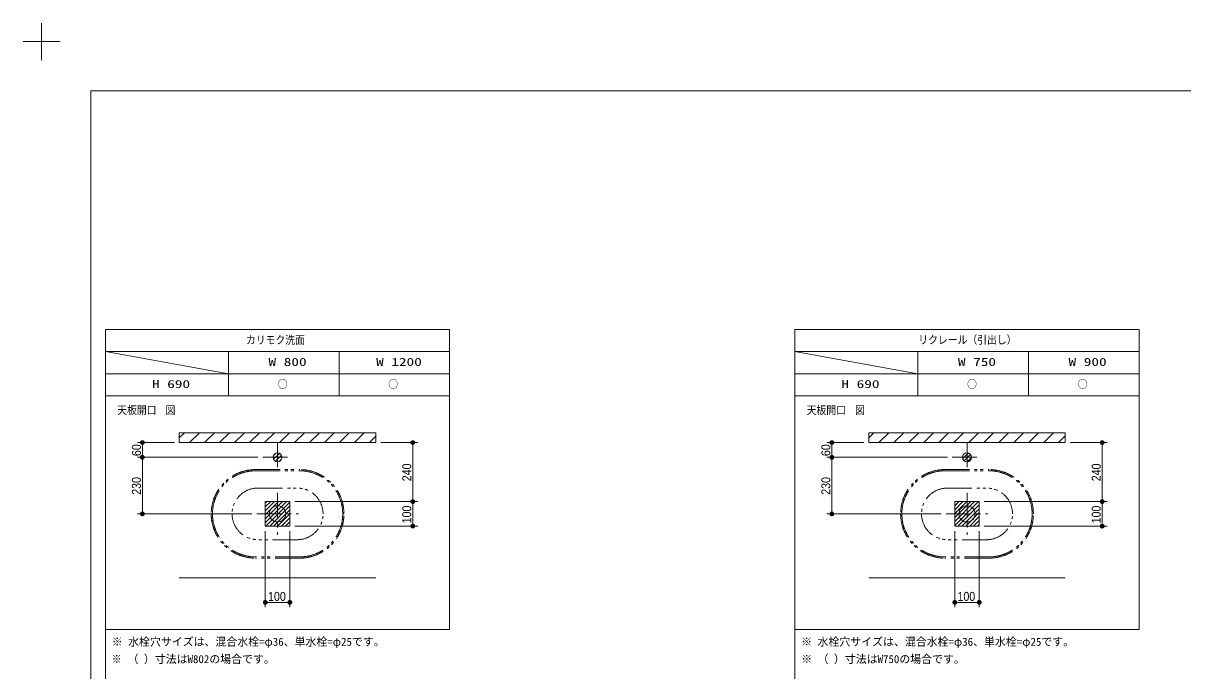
# Model space of a CAD drawing. Units: millimetres, scale not verified. Extents: x -6062 to 6062, y -3045 to 3045.
# Drawn here: x -6062 to -1344, y 412 to 3045 of the extents above; entities that cross this region are included whole.
import ezdxf
from ezdxf.enums import TextEntityAlignment as Align

# ---------------------------------------------------------------- set-up
doc = ezdxf.new("R2010")
doc.units = ezdxf.units.MM
doc.header["$LTSCALE"] = 20
doc.linetypes.add('CHAIN1', pattern=[8, 5, -1, 1, -1])
doc.linetypes.add('DOUBLE_CHAIN1', pattern=[8.8, 5, -1, 0.6, -0.6, 0.6, -1])
for name, color, linetype, lineweight in [('0-0_1図面枠', 7, 'Continuous', 9), ('0-2_2寸法-1', 7, 'Continuous', 9), ('0-3_0', 7, 'Continuous', 9), ('0-7_3一般', 7, 'Continuous', 9)]:
    doc.layers.add(name, color=color, linetype=linetype, lineweight=lineweight)
doc.styles.add('ＭＳ ゴシック', font='')
doc.styles.add('ＭＳ Ｐゴシック', font='')
doc.styles.get('ＭＳ ゴシック').set_extended_font_data('MS Gothic')
doc.styles.get('ＭＳ Ｐゴシック').set_extended_font_data('MS PGothic')

# ---------------------------------------------------------------- blocks, each defined once
blk = doc.blocks.new('グループ')
at = {"layer": '0-0_1図面枠'}
for p, q in [((-84000, 57900), (-84000, 60900)), ((-85500, 59400), (-82500, 59400))]:
    blk.add_line(p, q, dxfattribs=at)
blk = doc.blocks.new('グループ-2')
at = {"layer": '0-0_1図面枠'}
blk.add_lwpolyline([(-80000, 55400), (80000, 55400), (80000, -55400), (-80000, -55400)], close=True, dxfattribs=at)
blk = doc.blocks.new('図面枠')
at = {"layer": '0-0_1図面枠'}
for name in ['グループ', 'グループ-2']:
    blk.add_blockref(name, (0, 0), dxfattribs=at)
blk = doc.blocks.new('_Dot')
at = {"layer": '0-3_0'}
for p, q in [((-10, 0), (-20, 0)), ((9.78, 2), (-9.78, 2)), ((7.99, 6), (-7.99, 6)), ((9.16, -3.98), (-9.16, -3.98)), ((6, -7.98), (-6, -7.98))]:
    blk.add_line(p, q, dxfattribs=at)
for points in [[(10, 0), (9.92, 1.25), (9.69, 2.49), (9.3, 3.68), (8.76, 4.82), (8.09, 5.88), (7.29, 6.85), (6.37, 7.71), (5.36, 8.44), (4.26, 9.05), (3.09, 9.51), (1.87, 9.82), (0.63, 9.98), (-0.63, 9.98), (-1.87, 9.82), (-3.09, 9.51), (-4.26, 9.05), (-5.36, 8.44), (-6.37, 7.71), (-7.29, 6.85), (-8.09, 5.88), (-8.76, 4.82), (-9.3, 3.68), (-9.69, 2.49), (-9.92, 1.25), (-10, 0), (0, 0)], [(-10, 0), (-9.92, -1.25), (-9.69, -2.49), (-9.3, -3.68), (-8.76, -4.82), (-8.09, -5.88), (-7.29, -6.85), (-6.37, -7.71), (-5.36, -8.44), (-4.26, -9.05), (-3.09, -9.51), (-1.87, -9.82), (-0.63, -9.98), (0.63, -9.98), (1.87, -9.82), (3.09, -9.51), (4.26, -9.05), (5.36, -8.44), (6.37, -7.71), (7.29, -6.85), (8.09, -5.88), (8.76, -4.82), (9.3, -3.68), (9.69, -2.49), (9.92, -1.25), (10, 0), (0, 0)]]:
    blk.add_lwpolyline(points, close=True, dxfattribs=at)
blk = doc.blocks.new('グループ-18')
at = {"layer": '0-0_1図面枠'}
for p, q in [((-78800, 36000), (-78800, -48600)), ((-22700, 36000), (-22700, -48600)), ((-50800, 34200), (-78800, 34200)), ((-78800, 34200), (-68800, 32400)), ((-68800, 30600), (-68800, 34200)), ((-59800, 30600), (-59800, 34200)), ((5300, 34200), (-22700, 34200)), ((-22700, 34200), (-12700, 32400)), ((-12700, 30600), (-12700, 34200)), ((-3700, 30600), (-3700, 34200)), ((-78800, 32400), (-50800, 32400)), ((-22700, 32400), (5300, 32400))]:
    blk.add_line(p, q, dxfattribs=at)
for points in [[(-78800, 36000), (-50800, 36000), (-50800, 30600), (-78800, 30600)], [(-22700, 36000), (5300, 36000), (5300, 30600), (-22700, 30600)], [(-78800, 30600), (-50800, 30600), (-50800, 11600), (-78800, 11600)], [(-22700, 30600), (5300, 30600), (5300, 11600), (-22700, 11600)]]:
    blk.add_lwpolyline(points, close=True, dxfattribs=at)

msp = doc.modelspace()

# ---------------------------------------------------------------- linework, layer by layer
at = {"layer": '0-2_2寸法-1'}
for p, q in [((-5447.5, 1340), (-5597.5, 1340)), ((-5577.5, 1295.01), (-5577.5, 1324.99)), ((-4607.5, 1340), (-4457.5, 1340)), ((-4477.5, 1115.01), (-4477.5, 1324.99)), ((-2642.5, 1340), (-2792.5, 1340)), ((-2772.5, 1295.01), (-2772.5, 1324.99)), ((-1802.5, 1340), (-1652.5, 1340)), ((-1672.5, 1115.01), (-1672.5, 1324.99)), ((-5107.5, 1280), (-5597.5, 1280)), ((-5107.5, 1280), (-5597.5, 1280)), ((-2302.5, 1280), (-2792.5, 1280)), ((-2302.5, 1280), (-2792.5, 1280)), ((-5577.5, 1264.99), (-5577.5, 1065.01)), ((-2772.5, 1264.99), (-2772.5, 1065.01)), ((-4957.5, 1100), (-4457.5, 1100)), ((-4957.5, 1100), (-4457.5, 1100)), ((-2152.5, 1100), (-1652.5, 1100)), ((-2152.5, 1100), (-1652.5, 1100)), ((-5132.5, 1050), (-5597.5, 1050)), ((-4477.5, 1015.01), (-4477.5, 1084.99)), ((-2327.5, 1050), (-2792.5, 1050)), ((-1672.5, 1015.01), (-1672.5, 1084.99)), ((-4957.5, 1000), (-4457.5, 1000)), ((-2152.5, 1000), (-1652.5, 1000)), ((-5077.5, 980), (-5077.5, 670)), ((-4977.5, 980), (-4977.5, 670)), ((-2272.5, 980), (-2272.5, 670)), ((-2172.5, 980), (-2172.5, 670)), ((-4992.51, 690), (-5062.49, 690)), ((-2187.51, 690), (-2257.49, 690))]:
    msp.add_line(p, q, dxfattribs=at)
at = {"layer": '0-7_3一般'}
for p, q in [((-5427.5, 1358.72), (-5406.22, 1380)), ((-5385.26, 1340), (-5345.26, 1380)), ((-5324.3, 1340), (-5284.3, 1380)), ((-5263.34, 1340), (-5223.34, 1380)), ((-5202.38, 1340), (-5162.38, 1380)), ((-5141.42, 1340), (-5101.42, 1380)), ((-5080.46, 1340), (-5040.46, 1380)), ((-5019.5, 1340), (-4979.5, 1380)), ((-4958.54, 1340), (-4918.54, 1380)), ((-4897.58, 1340), (-4857.58, 1380)), ((-4836.62, 1340), (-4796.62, 1380)), ((-4775.66, 1340), (-4735.66, 1380)), ((-4714.7, 1340), (-4674.7, 1380)), ((-2622.5, 1359.56), (-2602.06, 1380)), ((-2581.1, 1340), (-2541.1, 1380)), ((-2520.14, 1340), (-2480.14, 1380)), ((-2459.18, 1340), (-2419.18, 1380)), ((-2398.22, 1340), (-2358.22, 1380)), ((-2337.26, 1340), (-2297.26, 1380)), ((-2276.3, 1340), (-2236.3, 1380)), ((-2215.34, 1340), (-2175.34, 1380)), ((-2154.38, 1340), (-2114.38, 1380)), ((-2093.42, 1340), (-2053.42, 1380)), ((-2032.46, 1340), (-1992.46, 1380)), ((-1971.5, 1340), (-1931.5, 1380)), ((-1910.54, 1340), (-1870.54, 1380)), ((-5427.5, 1340), (-4627.5, 1340)), ((-4653.74, 1340), (-4627.5, 1366.24)), ((-2622.5, 1340), (-1822.5, 1340)), ((-1849.58, 1340), (-1822.5, 1367.08)), ((-5043.58, 1287.92), (-5035.42, 1296.08)), ((-5043.52, 1271.98), (-5019.48, 1296.02)), ((-5035.52, 1263.98), (-5011.48, 1288.02)), ((-2239.89, 1275.61), (-2218.11, 1297.39)), ((-2233.58, 1265.92), (-2208.42, 1291.08)), ((-2221.39, 1262.11), (-2204.61, 1278.89)), ((-5019.58, 1263.92), (-5011.42, 1272.08)), ((-5077.5, 1094), (-5071.5, 1100)), ((-5077.5, 1078), (-5055.5, 1100)), ((-5077.5, 1062), (-5039.5, 1100)), ((-5077.5, 1046), (-5023.5, 1100)), ((-5077.5, 1030), (-5007.5, 1100)), ((-5077.5, 1014), (-4991.5, 1100)), ((-5075.5, 1000), (-4977.5, 1098)), ((-2272.5, 1099), (-2271.5, 1100)), ((-2272.5, 1083), (-2255.5, 1100)), ((-2272.5, 1067), (-2239.5, 1100)), ((-2272.5, 1051), (-2223.5, 1100)), ((-2272.5, 1035), (-2207.5, 1100)), ((-2272.5, 1019), (-2191.5, 1100)), ((-2272.5, 1003), (-2175.5, 1100)), ((-2259.5, 1000), (-2172.5, 1087)), ((-5059.5, 1000), (-4977.5, 1082)), ((-5043.5, 1000), (-4977.5, 1066)), ((-5027.5, 1000), (-4977.5, 1050)), ((-2243.5, 1000), (-2172.5, 1071)), ((-2227.5, 1000), (-2172.5, 1055)), ((-2211.5, 1000), (-2172.5, 1039)), ((-5011.5, 1000), (-4977.5, 1034)), ((-4995.5, 1000), (-4977.5, 1018)), ((-4979.5, 1000), (-4977.5, 1002)), ((-2195.5, 1000), (-2172.5, 1023)), ((-2179.5, 1000), (-2172.5, 1007)), ((-5427.5, 790), (-4627.5, 790)), ((-2622.5, 790), (-1822.5, 790))]:
    msp.add_line(p, q, dxfattribs=at)
at = {"layer": '0-7_3一般', "linetype": 'CHAIN1'}
for p, q in [((-5027.5, 1340), (-5027.5, 1220)), ((-2222.5, 1340), (-2222.5, 1220)), ((-5087.5, 1280), (-4967.5, 1280)), ((-2282.5, 1280), (-2162.5, 1280)), ((-5027.5, 1135), (-5027.5, 965)), ((-2222.5, 1135), (-2222.5, 965)), ((-5112.5, 1050), (-4942.5, 1050)), ((-2307.5, 1050), (-2137.5, 1050))]:
    msp.add_line(p, q, dxfattribs=at)
at = {"layer": '0-7_3一般', "linetype": 'DOUBLE_CHAIN1'}
for p, q in [((-5117.5, 1230), (-4937.5, 1230)), ((-2312.5, 1230), (-2132.5, 1230)), ((-5117.5, 1225), (-4937.5, 1225)), ((-2312.5, 1225), (-2132.5, 1225)), ((-5107.5, 1155), (-4947.5, 1155)), ((-2302.5, 1155), (-2142.5, 1155)), ((-4947.5, 945), (-5107.5, 945)), ((-2142.5, 945), (-2302.5, 945)), ((-4937.5, 875), (-5117.5, 875)), ((-4937.5, 870), (-5117.5, 870)), ((-2132.5, 875), (-2312.5, 875)), ((-2132.5, 870), (-2312.5, 870))]:
    msp.add_line(p, q, dxfattribs=at)
at = {"layer": '0-7_3一般'}
for points in [[(-5427.5, 1380), (-4627.5, 1380), (-4627.5, 1340), (-5427.5, 1340)], [(-2622.5, 1380), (-1822.5, 1380), (-1822.5, 1340), (-2622.5, 1340)], [(-5077.5, 1100), (-4977.5, 1100), (-4977.5, 1000), (-5077.5, 1000)], [(-5077.5, 1100), (-4977.5, 1100), (-4977.5, 1000), (-5077.5, 1000)], [(-2272.5, 1100), (-2172.5, 1100), (-2172.5, 1000), (-2272.5, 1000)], [(-2272.5, 1100), (-2172.5, 1100), (-2172.5, 1000), (-2272.5, 1000)]]:
    msp.add_lwpolyline(points, close=True, dxfattribs=at)
for centre, radius in [((-5027.5, 1280), 18), ((-5027.5, 1280), 18), ((-2222.5, 1280), 18), ((-2222.5, 1280), 18), ((-5027.5, 1050), 33), ((-2222.5, 1050), 33)]:
    msp.add_circle(centre, radius, dxfattribs=at)
at = {"layer": '0-7_3一般', "linetype": 'DOUBLE_CHAIN1'}
for centre, radius, start, end in [((-5117.5, 1050), 180, 90, 180), ((-4937.5, 1050), 180, 0, 90), ((-2312.5, 1050), 180, 90, 180), ((-2132.5, 1050), 180, 0, 90), ((-5117.5, 1050), 175, 90, 180), ((-4937.5, 1050), 175, 0, 90), ((-2312.5, 1050), 175, 90, 180), ((-2132.5, 1050), 175, 0, 90), ((-5107.5, 1050), 105, 90, 180), ((-4947.5, 1050), 105, 0, 90), ((-2302.5, 1050), 105, 90, 180), ((-2142.5, 1050), 105, 0, 90), ((-5117.5, 1050), 180, 180, 270), ((-5117.5, 1050), 175, 180, 270), ((-5107.5, 1050), 105, 180, 270), ((-4947.5, 1050), 105, 270, 0), ((-4937.5, 1050), 180, 270, 0), ((-4937.5, 1050), 175, 270, 0), ((-2312.5, 1050), 180, 180, 270), ((-2312.5, 1050), 175, 180, 270), ((-2302.5, 1050), 105, 180, 270), ((-2142.5, 1050), 105, 270, 0), ((-2132.5, 1050), 180, 270, 0), ((-2132.5, 1050), 175, 270, 0)]:
    msp.add_arc(centre, radius, start, end, dxfattribs=at)

# ---------------------------------------------------------------- block references
at = {"layer": '0-0_1図面枠', "xscale": 0.05, "yscale": 0.05}
for name in ['図面枠', 'グループ-18']:
    msp.add_blockref(name, (-1787.5, 0), dxfattribs=at)
at = {"layer": '0-2_2寸法-1', "xscale": 0.7503418, "yscale": 0.7503418}
for p, rotation in [((-5577.5, 1340), 90), ((-4477.5, 1340), 90), ((-2772.5, 1340), 90), ((-1672.5, 1340), 90), ((-5577.5, 1280), 270), ((-5577.5, 1280), 90), ((-2772.5, 1280), 270), ((-2772.5, 1280), 90), ((-4477.5, 1100), 270), ((-4477.5, 1100), 90), ((-1672.5, 1100), 270), ((-1672.5, 1100), 90), ((-5577.5, 1050), 270), ((-2772.5, 1050), 270), ((-4477.5, 1000), 270), ((-1672.5, 1000), 270), ((-5077.5, 690), 180), ((-2272.5, 690), 180)]:
    msp.add_blockref('_Dot', p, dxfattribs=dict(at, rotation=rotation))
for p in [(-4977.5, 690), (-2172.5, 690)]:
    msp.add_blockref('_Dot', p, dxfattribs=at)

# ---------------------------------------------------------------- texts
at = {"layer": '0-0_1図面枠', "style": 'ＭＳ ゴシック'}
for s, width, p in [('カリモク洗面', 0.9, (-5156.39, 1730.86)), ('リクレール（引出し）', 0.9, (-2420.67, 1731.44)), ('W 800', 1.4, (-5064.45, 1641.74)), ('W 1200', 1.4, (-4626.75, 1641.74)), ('W 750', 1.4, (-2259.45, 1641.74)), ('W 900', 1.4, (-1809.45, 1641.74)), ('H 690', 1.4, (-5538.49, 1551.74)), ('○', 0.9, (-5027.09, 1551.25)), ('○', 0.9, (-4577.09, 1551.25)), ('H 690', 1.4, (-2733.49, 1551.74)), ('○', 0.9, (-2222.09, 1551.25)), ('○', 0.9, (-1772.09, 1551.25)), ('天板開口', 0.9, (-5680, 1445.64)), ('図', 0.9, (-5483.27, 1445.64)), ('天板開口', 0.9, (-2875, 1445.64)), ('図', 0.9, (-2678.27, 1445.64)), ('※', 0.9, (-5702.1, 433.34))]:
    msp.add_text(s, height=32.55, dxfattribs=dict(at, width=width)).set_placement(p, align=Align.BOTTOM_LEFT)
for s, p in [('※ 水栓穴サイズは、混合水栓=φ36、単水栓=φ25です。', (-5702.1, 503.88)), ('※ 水栓穴サイズは、混合水栓=φ36、単水栓=φ25です。', (-2897.1, 503.88)), ('（ ）寸法はW802の場合です。', (-5637.93, 433.34)), ('※ （ ）寸法はW750の場合です。', (-2897.1, 433.34))]:
    msp.add_text(s, height=32.55, dxfattribs=at).set_placement(p, align=Align.BOTTOM_LEFT)
at = {"layer": '0-2_2寸法-1', "style": 'ＭＳ Ｐゴシック', "width": 0.9}
for s, p in [('60', (-5572.54, 1284.92)), ('60', (-2767.54, 1284.92)), ('240', (-4472.54, 1182.72)), ('240', (-1667.54, 1182.72)), ('230', (-5572.54, 1127.72)), ('230', (-2767.54, 1127.72)), ('100', (-4472.54, 1011.39)), ('100', (-1667.54, 1011.39))]:
    msp.add_text(s, height=36.66, rotation=90, dxfattribs=at).set_placement(p, align=Align.BOTTOM_LEFT)
for p in [(-5066.11, 685.04), (-2261.11, 685.04)]:
    msp.add_text('100', height=36.66, dxfattribs=at).set_placement(p, align=Align.BOTTOM_LEFT)

doc.saveas('drawing.dxf')
